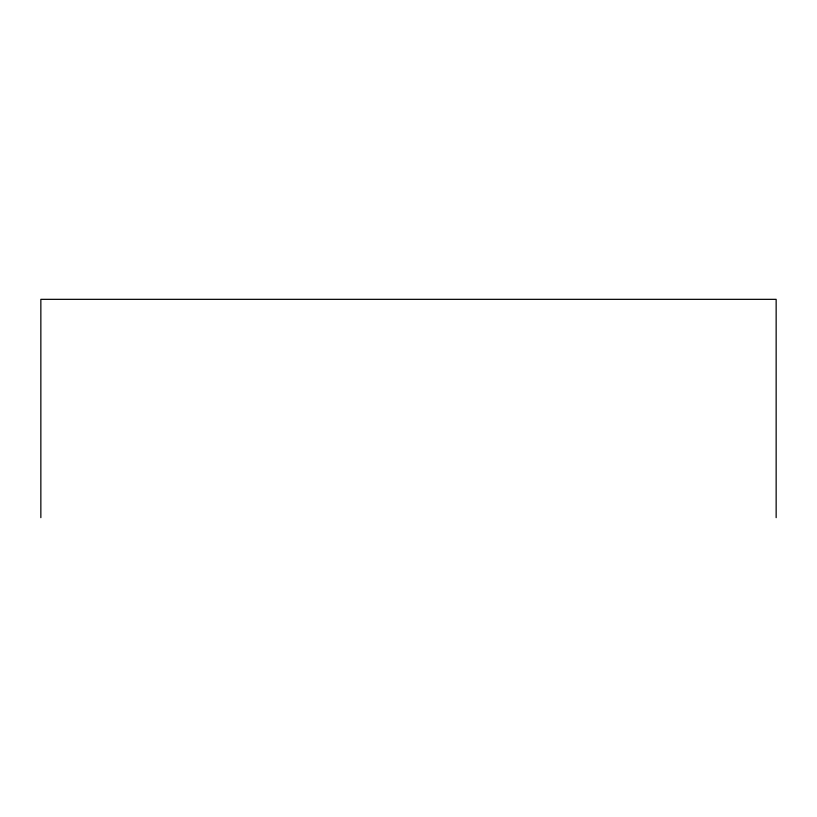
<?xml version="1.0" encoding="UTF-8"?>
<svg xmlns="http://www.w3.org/2000/svg" width="817" height="817" viewBox="0 0 817 817"><rect width="100%" height="100%" fill="white"/><g stroke="black" fill="none" stroke-linecap="round" stroke-linejoin="round"><path stroke-width="1.23" d="M776.15 517.661L776.15 299.339L40.85 299.339L40.85 517.661"/></g></svg>
